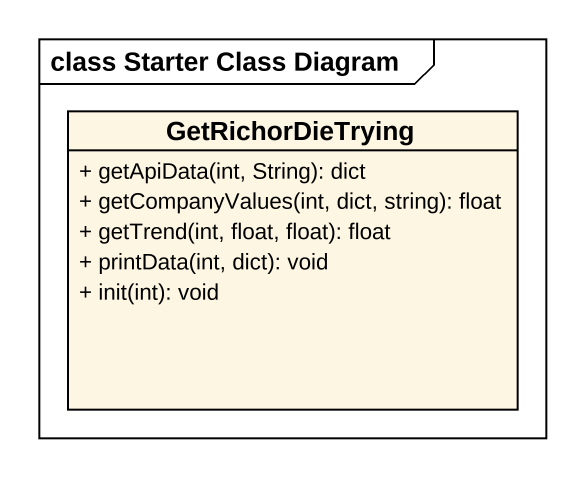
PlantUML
@startuml
mainframe class Starter Class Diagram
hide circle
hide empty members
skinparam classAttributeIconSize 0
class GetRichorDieTrying {
  + getApiData(int, String): dict
  + getCompanyValues(int, dict, string): float
  + getTrend(int, float, float): float
  + printData(int, dict): void
  + init(int): void
}
@enduml
